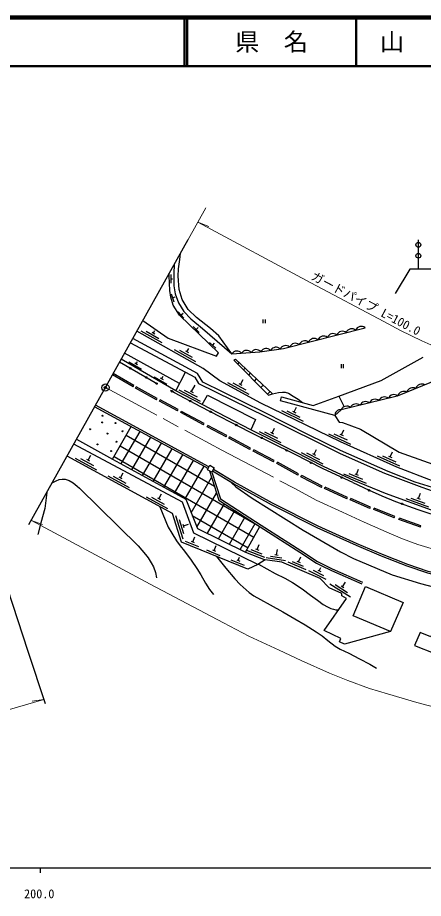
# Model space of a CAD drawing. Units: millimetres at full size, sheet at 1:1000; details may follow other scales. Extents: x 40000 to 680000, y 20000 to 380000.
# Drawn here: x 263400 to 346841, y 198715 to 380000 of the extents above; entities that cross this region are included whole.
import ezdxf
from ezdxf.enums import TextEntityAlignment as Align

# ---------------------------------------------------------------- set-up
doc = ezdxf.new("R2010")
doc.units = ezdxf.units.MM
doc.header["$LTSCALE"] = 1000
doc.header["$PDMODE"] = 32
doc.header["$PDSIZE"] = 500
doc.linetypes.add('CHAIN', pattern=[18.5, 12, -1.5, 3.5, -1.5])
for name, color, linetype, lineweight in [('M-BGD', 7, 'Continuous', 25), ('M-BMK', 2, 'CHAIN', 13), ('M-BMK-OTRS', 5, 'Continuous', 25), ('M-BMK-SRVR', 3, 'Continuous', 25), ('M-STR-HTXT', 7, 'Continuous', 13), ('M-TTL', 2, 'Continuous', 140), ('M-TTL-BAND', 7, 'Continuous', 25), ('M-TTL-LINE', 7, 'Continuous', 50)]:
    doc.layers.add(name, color=color, linetype=linetype, lineweight=lineweight)
doc.layers.add('M-OTRS', color=6, linetype='Continuous')
doc.layers.add('M-TTL-TXT', color=7, linetype='Continuous')
doc.styles.add('ＭＳ ゴシック', font='')
doc.styles.get('ＭＳ ゴシック').set_extended_font_data('MS Gothic')

msp = doc.modelspace()

# ---------------------------------------------------------------- hatches: boundary and pattern name
at = {"layer": 'M-BGD'}
h = msp.add_hatch(dxfattribs=at)
h.set_pattern_fill('USER', color=256, style=0, pattern_type=2)
h.set_pattern_definition([(60, (0, 0), (-2165.064, 1250), []), (150, (0, 0), (-1250, -2165.064), [])])
h.paths.add_polyline_path([(286730, 295808), (282929, 289133), (297993, 280882), (300369, 274878), (310291, 269991), (313210, 275246), (304795, 280697), (302832, 286712), (302430, 286942), (302569, 287207)])

# ---------------------------------------------------------------- linework, layer by layer
for p, q in [((345814, 328241), (345814, 334241)), ((294876, 327117), (294888, 325367)), ((294882, 326242), (295280, 326245)), ((294976, 323174), (295498, 321504)), ((295237, 322339), (295774, 322507)), ((296433, 319456), (297589, 318143)), ((297011, 318799), (297433, 319171)), ((313854, 317870), (313854, 317087)), ((314321, 317870), (314321, 317087)), ((288725, 315560), (293080, 313102)), ((289817, 315460), (292430, 313986)), ((291345, 315115), (291621, 315605)), ((299491, 316418), (300753, 315206)), ((300122, 315812), (300511, 316218)), ((291040, 315287), (291650, 314943)), ((298220, 311235), (298606, 311919)), ((302881, 313162), (304143, 311950)), ((303512, 312556), (303902, 312962)), ((296709, 304692), (285392, 310905)), ((295601, 311680), (299955, 309223)), ((296693, 311580), (299305, 310106)), ((297915, 311407), (298525, 311063)), ((292159, 304583), (284378, 309086)), ((286257, 309123), (288854, 307621)), ((287478, 308937), (288084, 308586)), ((287781, 308762), (288063, 309249)), ((314994, 302257), (307885, 309472)), ((308671, 308674), (308979, 308999)), ((329909, 308656), (329909, 307873)), ((330376, 308656), (330376, 307873)), ((287126, 304007), (282933, 306495)), ((287272, 304269), (283079, 306757)), ((295927, 303212), (297937, 307018)), ((309819, 307508), (310166, 307875)), ((310924, 306387), (311309, 306794)), ((291510, 306057), (294106, 304554)), ((292730, 305870), (293336, 305520)), ((293033, 305695), (293315, 306182)), ((306583, 304916), (310971, 302518)), ((307677, 304831), (310309, 303392)), ((308902, 304674), (309516, 304339)), ((309209, 304506), (309748, 305494)), ((312114, 305180), (312539, 305630)), ((287126, 304007), (287272, 304269)), ((287642, 303735), (287785, 303999)), ((291971, 301324), (287642, 303735)), ((292107, 301592), (287785, 303999)), ((296552, 303390), (300970, 301048)), ((297646, 303319), (300297, 301914)), ((298873, 303178), (299492, 302850)), ((299182, 303014), (299899, 304365)), ((313410, 303865), (313880, 304361)), ((314790, 302464), (315308, 303011)), ((291971, 301324), (292107, 301592)), ((292606, 301030), (292741, 301299)), ((296268, 299054), (292606, 301030)), ((296409, 299318), (292741, 301299)), ((329473, 302051), (330528, 299897)), ((302569, 287207), (279242, 299875)), ((302754, 287562), (279436, 300224)), ((296268, 299054), (296409, 299318)), ((320274, 298836), (320766, 299848)), ((296963, 298689), (297103, 298954)), ((301628, 296201), (296963, 298689)), ((301772, 296464), (297103, 298954)), ((317632, 299120), (322129, 296934)), ((318728, 299087), (321426, 297776)), ((319959, 298989), (320588, 298683)), ((282929, 289133), (286730, 295808)), ((301628, 296201), (301772, 296464)), ((302346, 295800), (302489, 296064)), ((306306, 293722), (302346, 295800)), ((306443, 293989), (302489, 296064)), ((315713, 294491), (316217, 295497)), ((306306, 293722), (306443, 293989)), ((306862, 293440), (307001, 293706)), ((311291, 291370), (307001, 293706)), ((313075, 294804), (317547, 292568)), ((314171, 294760), (316854, 293417)), ((315400, 294647), (316026, 294334)), ((327355, 294349), (331886, 292234)), ((328452, 294334), (331170, 293065)), ((329684, 294255), (330318, 293959)), ((330001, 294107), (330477, 295127)), ((311156, 291102), (306862, 293440)), ((311156, 291102), (311291, 291370)), ((311867, 290772), (312001, 291041)), ((316018, 288563), (311867, 290772)), ((316157, 288829), (312001, 291041)), ((321725, 290464), (326175, 288184)), ((322820, 290408), (325490, 289041)), ((324049, 290285), (324672, 289965)), ((324360, 290125), (324873, 291126)), ((340003, 289593), (340465, 290619)), ((275265, 289348), (279652, 286950)), ((276359, 289263), (278991, 287824)), ((277583, 289107), (278198, 288771)), ((277891, 288939), (278430, 289926)), ((316018, 288563), (316157, 288829)), ((316680, 288225), (316821, 288490)), ((321141, 286097), (316821, 288490)), ((337354, 289798), (341914, 287746)), ((338451, 289798), (341187, 288567)), ((339684, 289736), (340323, 289449)), ((320996, 285834), (316680, 288225)), ((333075, 285988), (333503, 287029)), ((281927, 285706), (286314, 283308)), ((283020, 285621), (285653, 284182)), ((284245, 285465), (284859, 285129)), ((284552, 285297), (285092, 286284)), ((320996, 285834), (321141, 286097)), ((321674, 285463), (321814, 285728)), ((325906, 283303), (321674, 285463)), ((326024, 283579), (321814, 285728)), ((330421, 286106), (335046, 284205)), ((331517, 286142), (334292, 285002)), ((332751, 286121), (333399, 285855)), ((325906, 283303), (326024, 283579)), ((326535, 283080), (326647, 283358)), ((331128, 280978), (326535, 283080)), ((331242, 281256), (326647, 283358)), ((289826, 281388), (294213, 278989)), ((290919, 281303), (293551, 279864)), ((292144, 281146), (292758, 280810)), ((292451, 280978), (292991, 281965)), ((331128, 280978), (331242, 281256)), ((331800, 280732), (331911, 281011)), ((335952, 279268), (331911, 281011)), ((343203, 281040), (347900, 279328)), ((344296, 281121), (347115, 280093)), ((345531, 281150), (346189, 280910)), ((345860, 281030), (346245, 282087)), ((335850, 278986), (331800, 280732)), ((335850, 278986), (335952, 279268)), ((295865, 277498), (297382, 272734)), ((336653, 278748), (336752, 279032)), ((340869, 277042), (336653, 278748)), ((340978, 277322), (336752, 279032)), ((296597, 276682), (297508, 273823)), ((297375, 275723), (297587, 275056)), ((297481, 275389), (298553, 275730)), ((340869, 277042), (340978, 277322)), ((341815, 276686), (341919, 276967)), ((346232, 275096), (341815, 276686)), ((346328, 275380), (341919, 276967)), ((310291, 269991), (313208, 275244)), ((346232, 275096), (346328, 275380)), ((297852, 272246), (300628, 271109)), ((299087, 272227), (299735, 271961)), ((299411, 272094), (299837, 273135)), ((302230, 270453), (305006, 269315)), ((303464, 270433), (304112, 270168)), ((303788, 270301), (304215, 271342)), ((310458, 270409), (314171, 268922)), ((311368, 270530), (313595, 269637)), ((312324, 270631), (312974, 270371)), ((312649, 270501), (313067, 271545)), ((316639, 269434), (316814, 270545)), ((307215, 268410), (309991, 267273)), ((308450, 268390), (309098, 268125)), ((308774, 268258), (309052, 268935)), ((314524, 268855), (318475, 268234)), ((315384, 269175), (317755, 268803)), ((316294, 269488), (316985, 269379)), ((321170, 267999), (321610, 269035)), ((318977, 267952), (322659, 266389)), ((319890, 268054), (322099, 267116)), ((320848, 268136), (321492, 267862)), ((325421, 266119), (325759, 266797)), ((323229, 266209), (326807, 264420)), ((324146, 266254), (326293, 265180)), ((325108, 266276), (325734, 265963)), ((327609, 263458), (331825, 260771)), ((328694, 263300), (331224, 261688)), ((329906, 263062), (330496, 262686)), ((330201, 262874), (330805, 263822))]:
    msp.add_line(p, q, dxfattribs=at)
for points in [[(411664, 344491), (409814, 341241), (408064, 341241), (400814, 328241), (344064, 328241), (341064, 323241)], [(307452, 310799), (304804, 314498), (303051, 316033), (300198, 318269), (298483, 319916), (297262, 321982), (296653, 324027), (296391, 326772), (296484, 328323), (296723, 330231), (296890, 331523)], [(295625, 329255), (295511, 327257), (295525, 324806), (295765, 323174), (296507, 321271), (297609, 319537), (298988, 317978), (301445, 315992), (307452, 310799)], [(289151, 317644), (294384, 314002), (304267, 310308), (304701, 311025), (296680, 318727), (295411, 320843), (294911, 322440), (294675, 323811), (294607, 325334), (294597, 326823), (294596, 327410)], [(389309, 277992), (389945, 277860), (391097, 279744), (390311, 276289), (389329, 275807), (382332, 278526), (374104, 280159), (368749, 280277), (362222, 281002), (356153, 282284), (348840, 284588), (341366, 287499), (329788, 292710), (313412, 300671), (305009, 305263), (301568, 307796), (287946, 315483)], [(307452, 310799), (313199, 311211), (318047, 311863), (334853, 316175)], [(388700, 275029), (379886, 277459), (378785, 277574), (373216, 278806), (369881, 278932), (366267, 279305), (362173, 279798), (358680, 280441), (354604, 281427), (349643, 283014), (345185, 284398), (339631, 286558), (329789, 290915), (323203, 294127), (314026, 298764), (301496, 304959), (300380, 306780), (287079, 313929)], [(286609, 313087), (299834, 306002), (300595, 304685), (314450, 297874), (329732, 290268), (338816, 286254), (346514, 283323), (352373, 281301), (355829, 280302), (360244, 279386)], [(329473, 302051), (338167, 305339), (346813, 310106)], [(388081, 274126), (384804, 274239), (376668, 274109), (376030, 272808), (362905, 274881), (356818, 276240), (352677, 277252), (349233, 278364), (339032, 282081), (332562, 284739), (326434, 287546), (320400, 290637), (311389, 295144), (301337, 300344), (295927, 303212), (284719, 309697)], [(307885, 309472), (308201, 309734), (315780, 302564)], [(356028, 308952), (350010, 305580), (341455, 302098), (329928, 299264), (328664, 298121), (329546, 296752), (330242, 296671), (333921, 295302), (341857, 290554), (358766, 284522), (362779, 284095), (370193, 283716)], [(332363, 284281), (326215, 287096), (320174, 290191), (311163, 294699), (301105, 299901), (295685, 302774), (294828, 303270)], [(314994, 302257), (315780, 302564), (317037, 302863), (317871, 302934), (318448, 302892), (319078, 302677), (320040, 302103), (321092, 301467), (321987, 300784)], [(301337, 300344), (302433, 302287), (312303, 297277), (311389, 295144)], [(328664, 298121), (317461, 301158), (317674, 301947), (324211, 300184), (329473, 302051)], [(312773, 267409), (299656, 273868), (297291, 280237), (274982, 292237)], [(275528, 293215), (282929, 289133), (297993, 280882), (300369, 274878), (310291, 269991), (314281, 268393)], [(340086, 253615), (330596, 251056), (329583, 251490), (329863, 252185), (326445, 253831), (331014, 260442), (330079, 261015), (330044, 261474), (327443, 262646), (325593, 264582), (317718, 267924), (314281, 268393), (312773, 267409), (310774, 266466), (297125, 272058), (295265, 277901), (273595, 289749)], [(302832, 286712), (304795, 280697), (313254, 275218), (315757, 273622), (321439, 269992), (324852, 267740), (325850, 267205), (327932, 266200), (334166, 263468)], [(380599, 260199), (376789, 260493), (373654, 260850), (370856, 261187), (367683, 261582), (364449, 262064), (358423, 263099), (352981, 264281), (347741, 265640), (343486, 267066), (338262, 269140), (333058, 271340), (325018, 274956), (315624, 279741), (307796, 284049), (303460, 286617)], [(380630, 260598), (376827, 260891), (373700, 261247), (370904, 261584), (367737, 261978), (364513, 262459), (358499, 263492), (353074, 264670), (347855, 266024), (343624, 267442), (338413, 269510), (333218, 271707), (325191, 275317), (315811, 280095), (307994, 284396), (303655, 286967)], [(270525, 284244), (271309, 284688), (271908, 284902), (272551, 285026), (273194, 284992), (274007, 284699), (274808, 284225), (275654, 283594), (276128, 283165), (288162, 271246), (289730, 269501), (290269, 268828), (290885, 267747), (291330, 266924), (291755, 265819), (291944, 264696)], [(303349, 286418), (305132, 280956), (313470, 275554), (315972, 273959), (321657, 270327), (325057, 268084), (326032, 267561), (328099, 266564), (334326, 263835)], [(307289, 284349), (308252, 283397), (311625, 281062), (322090, 274524), (329809, 270010), (332444, 268644), (340428, 265282), (346241, 263558), (350738, 262329), (357118, 260810), (364031, 259315), (365083, 259547)], [(332363, 284281), (335684, 282709), (338300, 281587), (341135, 280409), (345684, 278760), (350903, 277069), (356817, 275464), (361968, 274244), (374935, 271904)], [(269427, 282274), (268962, 278958), (268180, 276045), (267558, 273580)], [(292663, 279324), (294357, 275152), (295078, 273896), (296100, 272275), (296837, 271273), (297712, 270150), (299091, 268333), (300270, 266638), (301084, 265305), (302056, 263578), (302849, 262292), (303662, 261274)], [(304312, 269113), (306185, 266658), (308038, 264503), (309149, 263288), (311031, 261672), (311961, 260998), (313348, 260239), (315332, 259167), (317913, 257712), (320412, 256239), (322499, 254995), (324775, 253547), (325999, 252729), (327223, 251799), (328674, 250635), (329745, 249997), (331496, 249165), (333714, 248031), (335863, 246911), (337224, 246127)], [(312911, 267499), (316381, 265590), (318347, 264595), (319956, 263719), (321930, 262435), (323657, 261151), (325068, 260080), (326240, 259236), (327148, 258732), (327838, 258373), (328370, 258223), (328825, 258130), (329403, 258110)]]:
    msp.add_lwpolyline(points, dxfattribs=at)
for points in [[(302920, 287877), (303847, 287311), (303349, 286418), (302430, 286942)], [(332407, 256855), (334954, 262909), (342655, 259591), (340086, 253615)], [(345047, 250777), (349221, 249090), (348851, 248119), (353314, 246213), (353684, 247010), (356054, 245981), (359680, 254954), (356240, 256369), (355505, 254729), (352079, 256107), (351311, 254322), (349461, 255132), (348347, 252582), (346187, 253469)]]:
    msp.add_lwpolyline(points, close=True, dxfattribs=at)
for centre, radius in [((345814, 333241), 500), ((345814, 330991), 500), ((286562, 307822), 150), ((289841, 305925), 150), ((291978, 304688), 150), ((295151, 303083), 150), ((298891, 301075), 150), ((280862, 298057), 100), ((303110, 298864), 150), ((280808, 296668), 100), ((283502, 296549), 100), ((308366, 296145), 150), ((278297, 295277), 100), ((281875, 294374), 100), ((284989, 294869), 100), ((279823, 292151), 100), ((283729, 292692), 100), ((313562, 293499), 150), ((282615, 290789), 100), ((318739, 290909), 150), ((323734, 288367), 150), ((330055, 285338), 150), ((335684, 282709), 150), ((342448, 279933), 150)]:
    msp.add_circle(centre, radius, dxfattribs=at)
for centre, radius, start, end in [((330197, 314206), 1250, 51.25945, 157.51965), ((332134, 314703), 1250, 51.25945, 157.51965), ((334071, 315200), 1250, 51.25945, 157.51965), ((324385, 312715), 1250, 51.25945, 157.51965), ((326322, 313212), 1250, 51.25945, 157.51965), ((328259, 313709), 1250, 51.25945, 157.51965), ((314526, 310634), 1250, 44.48044, 150.74064), ((316509, 310899), 1250, 44.52428, 150.78449), ((318536, 311254), 1250, 49.08079, 155.341), ((320510, 311721), 1250, 51.247, 157.5072), ((322447, 312218), 1250, 51.25938, 157.51959), ((308504, 310122), 1250, 40.97593, 147.23613), ((310498, 310266), 1250, 40.97593, 147.23613), ((312499, 310417), 1250, 41.444, 147.7042), ((346490, 303338), 1250, 59.02214, 165.28235), ((342787, 301828), 1250, 59.10375, 165.36395), ((344638, 302584), 1250, 59.02134, 165.28154), ((334963, 299729), 1250, 50.68092, 156.94112), ((336905, 300207), 1250, 50.68092, 156.94112), ((338847, 300684), 1250, 50.68092, 156.94112), ((340793, 301171), 1250, 51.14562, 157.40583), ((329725, 298218), 1065, 78.98138, 185.24159), ((331078, 298774), 1250, 50.68092, 156.94112), ((333020, 299252), 1250, 50.68092, 156.94112)]:
    msp.add_arc(centre, radius, start, end, dxfattribs=at)
at = {"layer": 'M-BMK'}
msp.add_lwpolyline([(281454, 303842), (305386, 290989), (320403, 283059), (324827, 280691), (330242, 278210), (334685, 276151), (339798, 273853), (342539, 272743), (345728, 271579), (348432, 270744)], dxfattribs=at)
at = {"layer": 'M-BMK-OTRS'}
for p, q in [((265732, 275649), (298469, 334355)), ((265555, 249553), (247413, 304897)), ((269104, 238727), (265555, 249553))]:
    msp.add_line(p, q, dxfattribs=at)
at = {"layer": 'M-BMK-SRVR'}
msp.add_circle((281454, 303842), 750, dxfattribs=at)
at = {"layer": 'M-OTRS'}
msp.add_point((281454, 303842), dxfattribs=at)
at = {"layer": 'M-STR-HTXT'}
for p, q in [((302098, 340863), (298469, 334355)), ((300438, 337885), (302741, 337036)), ((266219, 276522), (268523, 275673)), ((268792, 239678), (266363, 239326))]:
    msp.add_line(p, q, dxfattribs=at)
for points in [[(300438, 337885), (323706, 325389), (338697, 317473), (342156, 315621), (346507, 313456), (350817, 311529), (355108, 309701), (356538, 309122), (358168, 308527), (359632, 308075), (364322, 306709), (367982, 305740), (369173, 305478), (372585, 304880), (375632, 304334), (377240, 304140), (378997, 303977)], [(266219, 276522), (290685, 263383), (305722, 255443), (310920, 252661), (317152, 249805), (321698, 247699), (327512, 245085), (331304, 243549), (335745, 241928), (339444, 240786), (345502, 239022), (351453, 237445)], [(254782, 235594), (268792, 239678)]]:
    msp.add_lwpolyline(points, dxfattribs=at)
at = {"layer": 'M-TTL'}
msp.add_line((680000, 380000), (40000, 380000), dxfattribs=at)
at = {"layer": 'M-TTL-BAND'}
for p, q in [((40000, 205000), (579000, 205000)), ((268000, 205000), (268000, 204000))]:
    msp.add_line(p, q, dxfattribs=at)
at = {"layer": 'M-TTL-LINE'}
for p, q in [((297750, 380000), (297750, 370000)), ((298250, 380000), (298250, 370000)), ((333000, 380000), (333000, 370000)), ((40000, 370000), (680000, 370000))]:
    msp.add_line(p, q, dxfattribs=at)

# ---------------------------------------------------------------- texts
at = {"layer": 'M-STR-HTXT', "style": 'ＭＳ ゴシック'}
msp.add_text('ガードパイプ L=100.0', height=1833, rotation=332.059, dxfattribs=at).set_placement((334349, 319870), align=Align.BOTTOM_CENTER)
at = {"layer": 'M-TTL-BAND', "style": 'ＭＳ ゴシック'}
msp.add_text('200.0', height=1833, dxfattribs=at).set_placement((267844, 198195), align=Align.BOTTOM_CENTER)
at = {"layer": 'M-TTL-TXT', "style": 'ＭＳ ゴシック'}
for s, p in [('県\u3000名', (315625, 375000)), ('山\u3000口\u3000県', (350375, 375000))]:
    msp.add_text(s, height=3666, dxfattribs=at).set_placement(p, align=Align.MIDDLE_CENTER)

doc.saveas('drawing.dxf')
